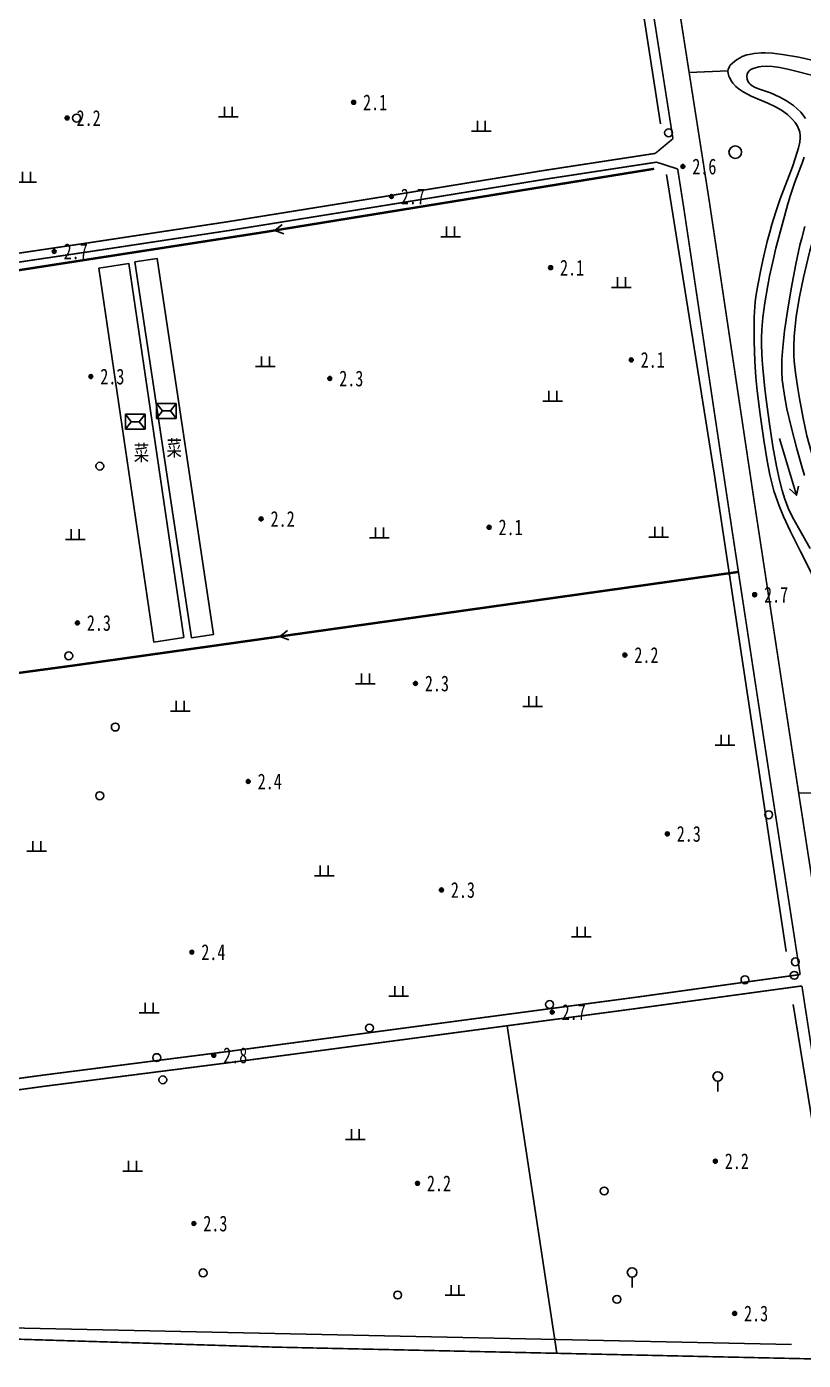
# Model space of a CAD drawing. Header units: metres. Extents: x 494039 to 619385, y 3351420 to 3402703.
# Drawn here: x 585616.9 to 585814.3, y 3394467.7 to 3394806.7 of the extents above; entities that cross this region are included whole.
import ezdxf
from ezdxf.enums import TextEntityAlignment as Align

# ---------------------------------------------------------------- set-up
doc = ezdxf.new("R2010")
doc.units = ezdxf.units.M
for name, pattern in [('2450', [0]), ('8521', [0]), ('9376', [0]), ('9610', [0])]:
    doc.linetypes.add(name, pattern=pattern)
for name, color, linetype in [('210100', 130, 'Continuous'), ('220200', 130, 'Continuous'), ('261301', 141, 'Continuous'), ('330400', 8, 'Continuous'), ('380202', 8, '2450'), ('420500', 8, 'Continuous'), ('510301', 8, 'Continuous'), ('720100', 8, 'Continuous'), ('760201', 8, '8521'), ('810100', 8, '9610'), ('810302', 8, 'Continuous'), ('810401', 8, 'Continuous'), ('810501', 8, 'Continuous'), ('810510', 8, 'Continuous')]:
    doc.layers.add(name, color=color, linetype=linetype)

# ---------------------------------------------------------------- blocks, each defined once
blk = doc.blocks.new('gc170')
at = {"linetype": 'Continuous'}
blk.add_circle((0, 0), 0.5, dxfattribs=at)
blk = doc.blocks.new('gu')
at = {"flags": 128}
for points in [[(3.75, 0), (-3.75, 0)], [(2.71, -0.6), (3.75, 0), (3.75, 0), (2.71, 0.6)]]:
    blk.add_lwpolyline(points, dxfattribs=at)
blk = doc.blocks.new('p_point')
for radius in [0.25, 0.2, 0.15, 0.1, 0.05]:
    blk.add_circle((0, 0), radius)
blk.add_point((0, 0))
blk = doc.blocks.new('vm')
at = {"linetype": 'Continuous'}
for p, q in [((1.25, 0), (-1.25, 0)), ((-0.5, 0), (-0.5, 1.3)), ((0.5, 1.3), (0.5, 0))]:
    blk.add_line(p, q, dxfattribs=at)
blk = doc.blocks.new('gc325')
blk.add_line((0, 0), (0, 1.3))
blk.add_circle((0, 1.9), 0.6)
blk = doc.blocks.new('v1')
blk.add_circle((0, 0), 0.8)
blk = doc.blocks.new('mf')
for p, q in [((1.25, 0.95), (-1.25, 0.95)), ((-1.25, 0.95), (-1.25, -0.95)), ((0.5, 0), (-0.5, 0)), ((1.25, -0.95), (1.25, 0.95)), ((-1.25, -0.95), (1.25, -0.95))]:
    blk.add_line(p, q)
at = {"flags": 128}
for points in [[(-1.25, -0.95), (-0.5, 0), (-1.25, 0.95)], [(1.25, -0.95), (0.5, 0), (1.25, 0.95)]]:
    blk.add_lwpolyline(points, dxfattribs=at)
blk = doc.blocks.new('1-3&1-4')
at = {"layer": '210100', "color": 141, "linetype": 'Continuous', "elevation": 1.4812, "flags": 128}
for points in [[(585814.6579, 3394755.8876), (585813.8636, 3394752.9838), (585813.4203, 3394751.1534), (585812.3883, 3394746.3584), (585811.1964, 3394740.0373), (585810.242, 3394734.3542), (585809.5139, 3394729.3713), (585809.0294, 3394725.1545), (585808.8101, 3394722.0939), (585808.7775, 3394719.0445), (585808.9107, 3394716.9476), (585809.034, 3394715.8059), (585809.4573, 3394712.9592), (585810.117, 3394709.5532), (585811.1536, 3394705.0229), (585812.6077, 3394699.3734), (585813.8863, 3394694.8665), (585814.5777, 3394692.6198)], [(585815.9979, 3394674.0295), (585813.0188, 3394679.2879), (585811.5347, 3394682.056), (585810.5253, 3394684.1699), (585809.5556, 3394686.6391), (585808.882, 3394688.8001), (585808.2026, 3394691.4403), (585807.44, 3394695.0123), (585806.5494, 3394699.9776), (585805.5674, 3394706.3364), (585804.8881, 3394711.3631), (585804.4938, 3394714.6181), (585803.9526, 3394719.9062), (585803.7935, 3394721.9394), (585803.6206, 3394725.5974), (585803.6168, 3394727.6282), (585803.7091, 3394729.7309), (585803.99, 3394732.7823), (585804.4922, 3394736.5062), (585805.2353, 3394740.8958), (585805.6899, 3394743.2513), (585806.6597, 3394747.6895), (585807.3238, 3394750.4389), (585808.8651, 3394756.3658), (585810.271, 3394761.3442), (585810.9522, 3394763.5899), (585812.1298, 3394767.1458), (585814.0378, 3394772.2362), (585814.5062, 3394773.5526)], [(585814.8604, 3394783.347), (585814.2377, 3394784.2245), (585813.6411, 3394784.9321), (585812.7397, 3394785.841), (585811.7706, 3394786.6646), (585810.0151, 3394787.8805), (585808.4863, 3394788.7354), (585806.8402, 3394789.4995), (585805.9688, 3394789.8498), (585803.1314, 3394790.8307), (585802.0407, 3394791.2771), (585801.2889, 3394791.6946), (585800.7437, 3394792.1228), (585800.5138, 3394792.3669), (585800.2051, 3394792.8259), (585799.9953, 3394793.3932), (585799.925, 3394794.0327), (585800.0024, 3394794.6415), (585800.1836, 3394795.094), (585800.4805, 3394795.4724), (585800.9092, 3394795.7978), (585801.5465, 3394796.1016), (585802.9321, 3394796.4811), (585803.556, 3394796.5793), (585804.7951, 3394796.6633), (585806.4335, 3394796.5881), (585808.2646, 3394796.3198), (585810.6982, 3394795.7858), (585817.67, 3394794.0684)]]:
    blk.add_lwpolyline(points, dxfattribs=at)
at = {"layer": '220200', "color": 141, "linetype": 'Continuous', "const_width": 0.6, "elevation": 2.7575, "flags": 128}
for points in [[(585573.4536, 3394738.3733), (585676.6525, 3394754.3769), (585776.3701, 3394770.5771)], [(585797.778, 3394668.1046), (585628.6845, 3394644.2949)], [(585628.6845, 3394644.2949), (585524.9869, 3394630.2873)]]:
    blk.add_lwpolyline(points, dxfattribs=at)
at = {"layer": '330400', "color": 8, "linetype": 'Continuous', "elevation": 3.1851, "flags": 128}
for points in [[(585656.8509, 3394651.4006), (585642.8666, 3394746.4653), (585635.2717, 3394745.348), (585649.256, 3394650.2834)], [(585644.4147, 3394746.9199), (585658.7531, 3394651.3717), (585664.4014, 3394652.2193), (585650.0631, 3394747.7675)]]:
    blk.add_lwpolyline(points, close=True, dxfattribs=at)
at = {"layer": '380202', "color": 8, "linetype": '2450', "elevation": 1.9149, "flags": 128}
blk.add_lwpolyline([(585738.969, 3394552.7328), (585751.6218, 3394469.4774)], dxfattribs=at)
at = {"layer": '420500', "color": 8, "linetype": 'Continuous', "const_width": 0.4, "flags": 128}
for points in [[(585753.3835, 3394999.9085), (585769.6013, 3394898.2515), (585782.7657, 3394810.972), (585790.4488, 3394761.849), (585801.9454, 3394685.0258), (585812.2147, 3394617.5801), (585818.5898, 3394576.2739)], [(585746.7998, 3394998.8582), (585763.0131, 3394897.2291), (585776.176, 3394809.9597), (585781.1382, 3394778.233)], [(585508.8305, 3394733.0675), (585550.229, 3394739.2713), (585575.3406, 3394742.9445), (585600.9931, 3394747.068), (585631.382, 3394751.5723), (585668.1704, 3394757.1469), (585708.6244, 3394763.6615), (585748.4905, 3394770.1762), (585776.6396, 3394774.488)], [(585506.3694, 3394730.4211), (585550.5589, 3394737.0432), (585575.6823, 3394740.7181), (585601.337, 3394744.8419), (585631.7159, 3394749.3448), (585668.5182, 3394754.9215), (585708.985, 3394761.4382), (585748.8427, 3394767.9514), (585776.9807, 3394772.2615)], [(585782.3439, 3394770.5241), (585783.8585, 3394760.8405), (585795.3531, 3394684.0307), (585805.6247, 3394616.5699), (585813.4673, 3394565.7555)], [(585572.3381, 3394533.5454), (585621.2698, 3394540.2163), (585667.2444, 3394546.0908), (585771.8847, 3394560.005), (585813.4673, 3394565.7555)], [(585572.7237, 3394530.7171), (585621.6435, 3394537.3864), (585667.6125, 3394543.2601), (585712.0332, 3394549.1385), (585772.2665, 3394557.1762), (585813.914, 3394562.861)], [(585813.914, 3394562.861), (585818.4375, 3394533.5519)], [(585573.8225, 3394474.3257), (585679.6803, 3394471.0535), (585824.0709, 3394467.8901)]]:
    blk.add_lwpolyline(points, dxfattribs=at)
at = {"layer": '420500', "color": 8, "linetype": 'Continuous', "const_width": 0.4, "elevation": 3.2908, "flags": 128}
for points in [[(585776.6396, 3394774.488), (585781.1382, 3394778.233)], [(585776.9807, 3394772.2615), (585782.3439, 3394770.5241)]]:
    blk.add_lwpolyline(points, dxfattribs=at)
at = {"layer": '760201', "color": 8, "linetype": '8521', "elevation": 2.4898, "flags": 128}
blk.add_lwpolyline([(585927.0217, 3394786.1786), (585893.1058, 3394781.3232), (585888.0657, 3394780.6476), (585882.0079, 3394779.9223), (585877.4497, 3394779.5097), (585874.6711, 3394779.3619), (585871.8225, 3394779.3341), (585869.7934, 3394779.4197), (585868.3316, 3394779.5505), (585865.4683, 3394779.9386), (585859.54, 3394780.949), (585856.1865, 3394781.4357), (585853.7077, 3394781.7329), (585844.2718, 3394782.7132), (585839.8057, 3394783.2548), (585836.3403, 3394783.8065), (585833.3323, 3394784.4653), (585832.7784, 3394784.6962), (585832.3065, 3394785.0504), (585831.9582, 3394785.468), (585831.7107, 3394785.9411), (585831.5322, 3394786.5937), (585831.4829, 3394786.9852), (585831.4816, 3394789.2335), (585831.3994, 3394790.1241), (585831.1689, 3394790.8682), (585830.8458, 3394791.4456), (585830.6058, 3394791.772), (585829.6323, 3394792.7616), (585828.3271, 3394793.7578), (585826.513, 3394794.8474), (585824.9426, 3394795.6034), (585823.9798, 3394796.0049), (585822.0165, 3394796.7148), (585820.6842, 3394797.1326), (585817.9733, 3394797.8685), (585813.1018, 3394798.9392), (585808.9619, 3394799.6571), (585806.427, 3394799.9475), (585804.5377, 3394800.0414), (585803.6009, 3394800.035), (585801.7506, 3394799.886), (585800.5401, 3394799.6625), (585799.9436, 3394799.5058), (585798.7715, 3394799.0878), (585798.1974, 3394798.8196), (585797.2882, 3394798.2893), (585796.2343, 3394797.4542), (585795.72, 3394796.883), (585795.5088, 3394796.5781), (585795.1663, 3394795.7997), (585795.1019, 3394795.4113), (585795.1365, 3394794.7941), (585795.3225, 3394794.123), (585795.4816, 3394793.746), (585795.9873, 3394792.8582), (585796.3384, 3394792.3759), (585797.1235, 3394791.5192), (585798.0023, 3394790.7826), (585798.957, 3394790.141), (585800.2334, 3394789.4386), (585801.0335, 3394789.0554), (585805.2304, 3394787.2788), (585807.1963, 3394786.3559), (585808.6916, 3394785.4994), (585810.2128, 3394784.3972), (585811.5554, 3394783.1283), (585812.2171, 3394782.3196), (585812.6922, 3394781.5887), (585813.2091, 3394780.4291), (585813.3439, 3394779.9189), (585813.4536, 3394779.0451), (585813.4588, 3394778.4849), (585813.3506, 3394777.3414), (585813.0641, 3394775.9479), (585812.811, 3394775.0185), (585811.5116, 3394771.0899), (585808.4101, 3394762.9394), (585807.2543, 3394759.6645), (585806.2532, 3394756.3935), (585805.7262, 3394754.5012), (585805.1029, 3394752.1195), (585803.9565, 3394747.3197), (585803.4347, 3394744.9071), (585802.6932, 3394741.0337), (585802.245, 3394738.1178), (585802.0705, 3394736.6559), (585801.8763, 3394734.2702), (585801.8039, 3394732.7489), (585801.7474, 3394728.9376), (585801.7769, 3394726.6474), (585801.9613, 3394721.6823), (585802.2391, 3394717.4833), (585802.5565, 3394714.1156), (585803.2692, 3394708.1547), (585804.1995, 3394701.619), (585805.0884, 3394696.3034), (585805.7891, 3394692.7915), (585806.1909, 3394691.0512), (585806.8031, 3394688.7542), (585807.2647, 3394687.2741), (585808.1356, 3394684.8858), (585809.2587, 3394682.1963), (585810.9423, 3394678.5433), (585813.5394, 3394673.2851), (585820.9415, 3394658.696), (585822.2385, 3394656.0416), (585824.1089, 3394652.0168), (585825.2722, 3394649.2845), (585826.0705, 3394647.2109), (585826.9013, 3394644.7581), (585827.5395, 3394642.4822), (585827.7793, 3394641.4405), (585828.1097, 3394639.5553), (585828.2465, 3394638.2247), (585828.2953, 3394636.2729), (585828.1887, 3394634.0318), (585828.0626, 3394632.6273), (585827.3578, 3394626.7172), (585827.1396, 3394624.469)], dxfattribs=at)
at = {"layer": '760201', "color": 8, "linetype": '8521', "flags": 128}
blk.add_lwpolyline([(585827.1396, 3394624.469), (585826.7343, 3394622.0616), (585826.6628, 3394621.3629), (585826.635, 3394620.1247), (585826.6762, 3394619.5849), (585826.8489, 3394618.6597), (585827.119, 3394617.8904), (585827.5818, 3394616.9351), (585827.9924, 3394616.352), (585828.436, 3394615.899), (585828.9894, 3394615.4908), (585829.6832, 3394615.126), (585830.6164, 3394614.7888), (585831.1582, 3394614.6442), (585833.1886, 3394614.2802), (585834.6167, 3394614.1633), (585835.3157, 3394614.1645), (585836.3821, 3394614.2745), (585837.118, 3394614.4631), (585837.459, 3394614.5972), (585838.0749, 3394614.9564), (585838.5087, 3394615.3598), (585838.7218, 3394615.639), (585839.0589, 3394616.2409), (585839.4265, 3394617.1852), (585839.6853, 3394618.0455), (585840.0617, 3394619.7733), (585840.2898, 3394621.5087), (585840.3789, 3394622.6687), (585840.447, 3394625.2853), (585840.339, 3394629.3651), (585839.7426, 3394643.4241), (585839.3998, 3394649.2648), (585839.2136, 3394651.4691), (585838.7027, 3394655.9549), (585837.9144, 3394661.4978), (585837.4491, 3394664.4184), (585837.0588, 3394666.6797), (585836.4545, 3394669.5976), (585835.9229, 3394671.5724), (585835.6437, 3394672.4305), (585835.0719, 3394673.8927), (585834.3665, 3394675.2896), (585833.6511, 3394676.3986), (585833.2228, 3394676.9712), (585832.2892, 3394678.0642), (585831.1146, 3394679.2236), (585830.3894, 3394679.8494), (585828.8705, 3394681.0227), (585824.5856, 3394684.0697), (585823.307, 3394685.0969), (585822.2916, 3394686.0436), (585821.2673, 3394687.2198), (585820.5928, 3394688.1691), (585820.128, 3394688.9154), (585819.2851, 3394690.4789), (585818.5359, 3394692.116), (585818.0782, 3394693.2381), (585817.2436, 3394695.5344), (585816.3244, 3394698.4641), (585815.2067, 3394702.7292), (585814.2271, 3394707.2143), (585813.2869, 3394712.1953), (585812.8698, 3394714.6863), (585812.2986, 3394718.6746), (585811.9861, 3394721.6702), (585811.8855, 3394723.1702), (585811.8328, 3394725.4351), (585811.9416, 3394728.0542), (585812.0751, 3394729.6275), (585812.4876, 3394733.0358), (585813.3013, 3394737.9981), (585814.3137, 3394742.9579), (585815.4118, 3394747.6187), (585815.9683, 3394749.757), (585816.886, 3394752.9446), (585818.0683, 3394756.4015), (585818.5494, 3394757.6124), (585819.6053, 3394760.0036), (585820.7779, 3394762.342), (585821.4095, 3394763.4846), (585822.96, 3394765.9648), (585823.5245, 3394766.7552), (585824.5315, 3394768.0191), (585825.4084, 3394768.9714), (585826.3973, 3394769.8874), (585827.1839, 3394770.4884), (585827.8378, 3394770.864), (585828.2801, 3394771.0423), (585829.0185, 3394771.2124), (585830.0934, 3394771.2846), (585830.9901, 3394771.2646), (585832.8563, 3394771.0898), (585850.7772, 3394768.6408), (585865.6669, 3394766.665), (585868.6569, 3394766.305), (585870.983, 3394766.0595), (585874.6394, 3394765.778), (585876.6343, 3394765.7079), (585878.8076, 3394765.7211), (585882.4304, 3394765.8973), (585884.6042, 3394766.0638), (585891.1257, 3394766.7111), (585899.8164, 3394767.7428), (585907.0436, 3394768.7133), (585912.0786, 3394769.513), (585915.3367, 3394770.1374), (585928.6092, 3394773.0848)], dxfattribs=at)
at = {"layer": '810100', "color": 8, "linetype": '9610', "flags": 128}
for points, elevation in [([(585795.1058, 3394795.4579), (585785.2534, 3394795.0663)], 3.4937), ([(585828.1248, 3394616.2011), (585826.0194, 3394611.9293), (585813.0966, 3394611.8663)], 3.0475)]:
    blk.add_lwpolyline(points, dxfattribs=dict(at, elevation=elevation))
at = {"layer": '810510', "color": 8, "linetype": '9376', "flags": 128}
for points, elevation in [([(585777.9921, 3394782.033), (585765.4018, 3394863.0266)], 4.783), ([(585809.9076, 3394571.6265), (585791.6378, 3394693.1896), (585779.5151, 3394769.1594)], 4.783), ([(585823.0226, 3394488.4631), (585811.6601, 3394558.1777)], 4.783), ([(585811.2782, 3394471.7035), (585596.3609, 3394476.325)], 3.5421)]:
    blk.add_lwpolyline(points, dxfattribs=dict(at, elevation=elevation))
at = {"layer": '261301', "color": 141, "linetype": 'Continuous', "xscale": 2, "yscale": 2}
for p, rotation in [((585687.4081, 3394756.1243, 3.5718), 189.2250414199057), ((585810.3791, 3394694.7889, 1.9149), 286.4903567213142), ((585688.6855, 3394652.7435, 3.5718), 188.0161004721797)]:
    blk.add_blockref('gu', p, dxfattribs=dict(at, rotation=rotation))
at = {"layer": '330400', "color": 8, "linetype": 'Continuous', "xscale": 2, "yscale": 2}
for p in [(585652.4094, 3394709.0397), (585644.4804, 3394706.2643)]:
    blk.add_blockref('mf', p, dxfattribs=at)
at = {"layer": '510301', "color": 8, "linetype": 'Continuous', "xscale": 2, "yscale": 2}
for p in [(585629.5862, 3394783.4688, 2.7429), (585780.0226, 3394779.7274, 2.7578), (585635.4824, 3394694.9902, 2.7429), (585627.5992, 3394646.7749, 2.7429), (585639.4189, 3394628.67, 2.7429), (585635.4681, 3394611.2015, 3.5641), (585805.4641, 3394606.3692, 4.783), (585812.2323, 3394568.9948, 2.7578), (585811.9662, 3394565.5479, 3.1798), (585799.437, 3394564.4268, 2.7578), (585749.785, 3394558.1508, 3.3968), (585704.0137, 3394552.1561, 3.3968), (585649.9618, 3394544.6415, 2.9506), (585651.4924, 3394538.9839, 2.9506), (585763.6724, 3394510.7385, 1.9149), (585661.7296, 3394489.9141, 2.9506), (585711.1841, 3394484.2896, 2.9506), (585766.9044, 3394483.1925, 1.9149)]:
    blk.add_blockref('gc170', p, dxfattribs=at)
at = {"layer": '720100', "color": 8, "linetype": 'Continuous', "xscale": 2, "yscale": 2, "zscale": 2}
for p in [(585699.9915, 3394787.4719, 2.0587), (585627.1782, 3394783.4817, 2.1967), (585783.6611, 3394771.1665, 2.6016), (585709.5885, 3394763.5341, 2.7289), (585623.8839, 3394749.5787, 2.699), (585750.0501, 3394745.4478, 2.1052), (585770.5402, 3394722.0061, 2.1132), (585633.2078, 3394717.7664, 2.2743), (585693.9332, 3394717.2759, 2.2743), (585676.4817, 3394681.5761, 2.2087), (585734.4184, 3394679.4489, 2.1206), (585801.903, 3394662.309, 2.7059), (585629.794, 3394655.1361, 2.2735), (585768.9385, 3394646.9755, 2.1965), (585715.6984, 3394639.7486, 2.3008), (585673.2039, 3394614.8437, 2.3531), (585779.7067, 3394601.5187, 2.2655), (585722.3046, 3394587.2565, 2.3107), (585658.8769, 3394571.4489, 2.373), (585750.4524, 3394556.2084, 2.65), (585664.455, 3394545.2171, 2.7751), (585791.915, 3394518.3091, 2.2479), (585716.2215, 3394512.6784, 2.2312), (585659.3887, 3394502.4683, 2.3152), (585796.8133, 3394479.6073, 2.2928)]:
    blk.add_blockref('p_point', p, dxfattribs=at)
at = {"layer": '810302', "color": 8, "linetype": 'Continuous', "xscale": 2, "yscale": 2}
for p in [(585668.1387, 3394783.7645, 2.3659), (585732.442, 3394780.1736, 2.3659), (585616.8781, 3394767.1891, 2.3659), (585724.6244, 3394753.2847, 2.3659), (585768.0464, 3394740.4269, 2.3659), (585677.5904, 3394720.2793, 2.3659), (585750.6024, 3394711.5337, 2.3659), (585629.2317, 3394676.3363, 2.3659), (585706.5556, 3394676.7576, 2.3659), (585777.5064, 3394676.9277, 2.3659), (585702.9821, 3394639.6581, 2.3659), (585655.9189, 3394632.6921, 2.3659), (585745.4863, 3394633.9325, 2.3659), (585794.3645, 3394624.0716, 2.3659), (585619.4646, 3394597.0953, 2.3659), (585692.5074, 3394590.8806, 2.3659), (585757.8344, 3394575.3109, 2.3659), (585711.4711, 3394560.2305, 2.3659), (585648.0293, 3394555.9973, 2.3659), (585700.4113, 3394523.8451, 1.9149), (585643.7991, 3394515.7802, 1.9149), (585725.738, 3394484.2239, 1.9149)]:
    blk.add_blockref('vm', p, dxfattribs=at)
at = {"layer": '810401', "color": 8, "linetype": 'Continuous', "xscale": 2, "yscale": 2}
for p in [(585792.5155, 3394536.0655, 1.9149), (585770.7466, 3394486.2439, 1.9149)]:
    blk.add_blockref('gc325', p, dxfattribs=at)
at = {"layer": '810501', "color": 8, "linetype": 'Continuous', "xscale": 2, "yscale": 2}
blk.add_blockref('v1', (585796.9653, 3394774.8025, 1.9149), dxfattribs=at)
at = {"color": 8, "width": 0.75}
for p in [(585654.4081, 3394699.5696, 3.1851), (585646.0613, 3394698.3743, 3.1851)]:
    blk.add_text('菜', height=4, dxfattribs=at).set_placement(p, align=Align.MIDDLE_CENTER)
at = {"layer": '720100', "color": 8, "width": 0.75}
for s, p in [('2.1', (585702.3915, 3394787.4719, 2.0587)), ('2.2', (585629.5782, 3394783.4817, 2.1967)), ('2.6', (585786.0611, 3394771.1665, 2.6016)), ('2.7', (585711.9885, 3394763.5341, 2.7289)), ('2.7', (585626.2839, 3394749.5787, 2.699)), ('2.1', (585752.4501, 3394745.4478, 2.1052)), ('2.1', (585772.9402, 3394722.0061, 2.1132)), ('2.3', (585635.6078, 3394717.7664, 2.2743)), ('2.3', (585696.3332, 3394717.2759, 2.2743)), ('2.2', (585678.8817, 3394681.5761, 2.2087)), ('2.1', (585736.8184, 3394679.4489, 2.1206)), ('2.7', (585804.303, 3394662.309, 2.7059)), ('2.3', (585632.194, 3394655.1361, 2.2735)), ('2.2', (585771.3385, 3394646.9755, 2.1965)), ('2.3', (585718.0984, 3394639.7486, 2.3008)), ('2.4', (585675.6039, 3394614.8437, 2.3531)), ('2.3', (585782.1067, 3394601.5187, 2.2655)), ('2.3', (585724.7046, 3394587.2565, 2.3107)), ('2.4', (585661.2769, 3394571.4489, 2.373)), ('2.7', (585752.8524, 3394556.2084, 2.65)), ('2.8', (585666.855, 3394545.2171, 2.7751)), ('2.2', (585794.315, 3394518.3091, 2.2479)), ('2.2', (585718.6215, 3394512.6784, 2.2312)), ('2.3', (585661.7887, 3394502.4683, 2.3152)), ('2.3', (585799.2133, 3394479.6073, 2.2928))]:
    blk.add_text(s, height=4, dxfattribs=at).set_placement(p, align=Align.MIDDLE_LEFT)

msp = doc.modelspace()

# ---------------------------------------------------------------- block references
msp.add_blockref('1-3&1-4', (0, 0))

doc.saveas('drawing.dxf')
